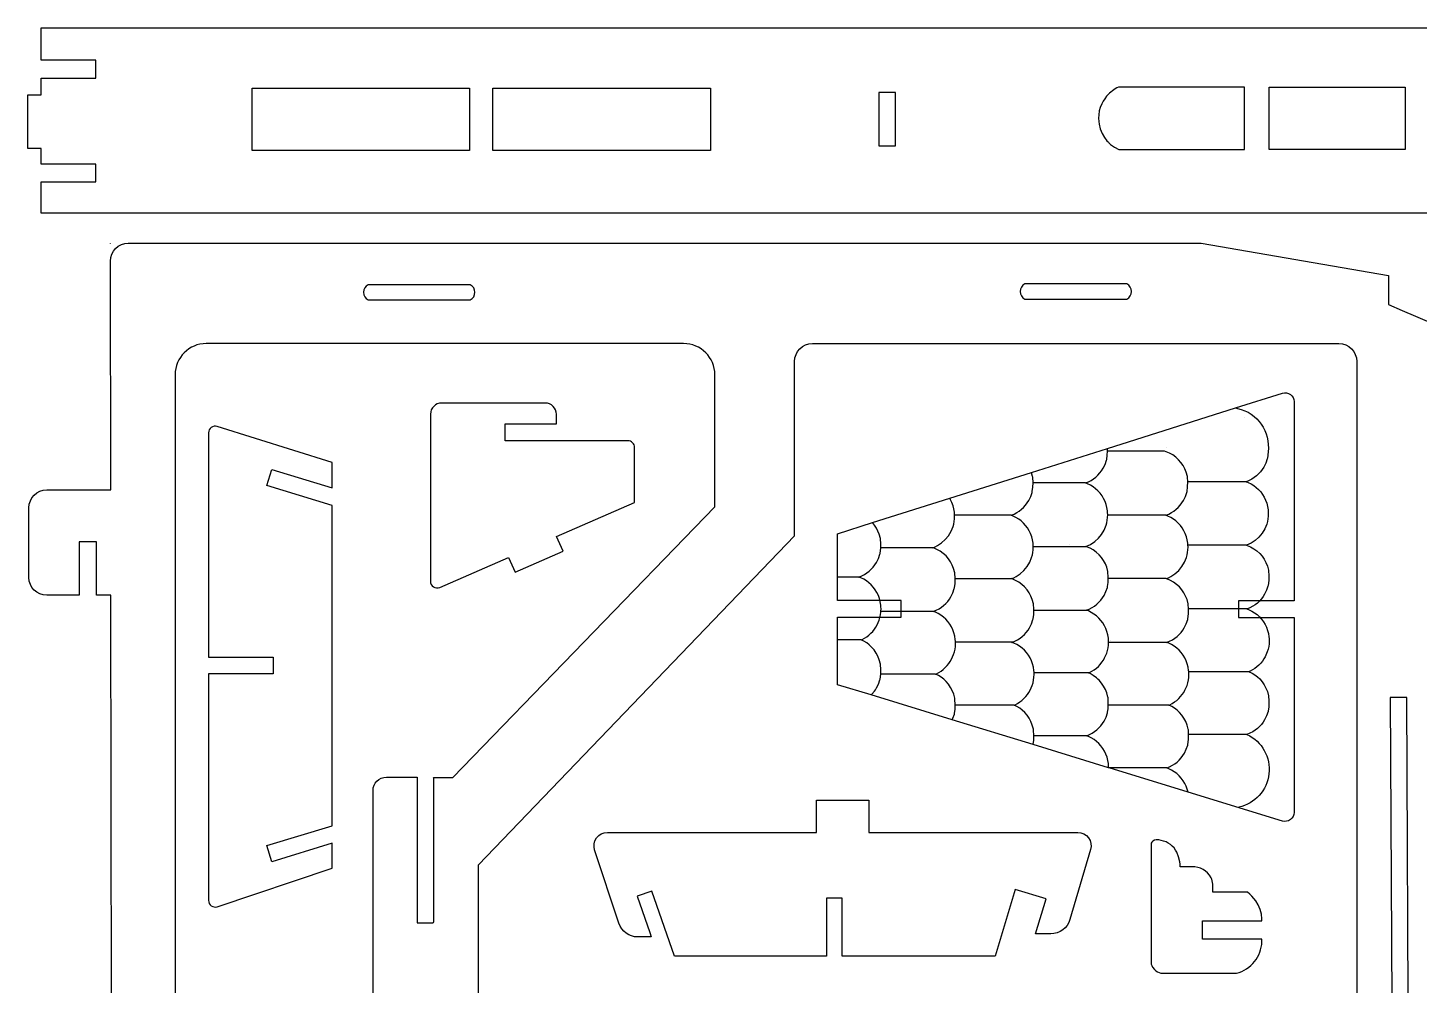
# Model space of a CAD drawing. Extents: x -9.9 to 7.5, y -1.8 to 9.2.
# Drawn here: x -9.89 to 0.62, y 1.97 to 9.19 of the extents above; entities that cross this region are included whole.
import ezdxf

# ---------------------------------------------------------------- set-up
doc = ezdxf.new("R2010")
doc.units = 0
doc.layers.add('Default_Layer', color=1, linetype='CONTINUOUS')

msp = doc.modelspace()

# ---------------------------------------------------------------- linework, layer by layer
at = {"layer": 'Default_Layer'}
for points in [[(1.41673778, 8.28280093), (1.41673778, 7.79382216), (-9.7856215, 7.79382216), (-9.7856215, 8.03011613), (-9.37290297, 8.03011613), (-9.37290297, 8.16488134), (-9.7856215, 8.16488134), (-9.7856215, 8.28280093), (-9.88669543, 8.28280093), (-9.88669543, 8.68709656), (-9.7856215, 8.68709656), (-9.7856215, 8.81343898), (-9.37290297, 8.81343898), (-9.37290297, 8.94820419), (-9.7856215, 8.94820419), (-9.7856215, 9.19292095), (1.41673778, 9.19292095), (1.41673778, 8.68709656), (1.67258113, 8.68709656), (1.67258113, 8.28280093), (1.41673778, 8.28280093)], [(-8.19370726, 8.26595526), (-8.19370726, 8.73763352), (-6.5512561, 8.73763352), (-6.5512561, 8.26595526), (-8.19370726, 8.26595526)], [(-6.37437675, 8.26595526), (-6.37437675, 8.73763352), (-4.73192559, 8.73763352), (-4.73192559, 8.26595526), (-6.37437675, 8.26595526)], [(-1.64715654, 8.27437809), (-0.69739171, 8.27437809), (-0.69739171, 8.74605635), (-1.64712036, 8.74605635), (-1.64893666, 8.74526529), (-1.66199843, 8.73891443), (-1.67467363, 8.73182895), (-1.6964076, 8.71732589), (-1.70781787, 8.70834557), (-1.71870827, 8.69874073), (-1.7239435, 8.69371022), (-1.72497787, 8.69268936), (-1.74022998, 8.6760738), (-1.75399034, 8.65818594), (-1.76614366, 8.63916935), (-1.77657464, 8.61916764), (-1.78716038, 8.5927489), (-1.79475696, 8.56531792), (-1.79933192, 8.53657887), (-1.80065562, 8.51021722), (-1.79952389, 8.48583309), (-1.79701625, 8.46678349), (-1.78797452, 8.43012614), (-1.77399095, 8.39590558), (-1.75524444, 8.3640428), (-1.73680129, 8.34036308), (-1.72607665, 8.32885946), (-1.7230011, 8.32580604), (-1.7092898, 8.31331919), (-1.67971929, 8.29168345), (-1.64715654, 8.27437809)], [(-0.51208949, 8.27437809), (-0.51208949, 8.74605635), (0.51549534, 8.74605635), (0.51549534, 8.27437809), (-0.51208949, 8.27437809)], [(-3.46007879, 8.30175226), (-3.3337364, 8.30175226), (-3.3337364, 8.70604794), (-3.46007879, 8.70604794), (-3.46007879, 8.30175226)], [(-7.31562761, 7.25311045), (-7.33075298, 7.2433953), (-7.34229185, 7.23006655), (-7.34965054, 7.21404623), (-7.35223536, 7.19625637), (-7.34965054, 7.1784665), (-7.34229185, 7.16244617), (-7.33075298, 7.14911742), (-7.31562761, 7.13940228), (-6.54493897, 7.13940228), (-6.53054258, 7.14954542), (-6.51962494, 7.16296252), (-6.51269852, 7.17881302), (-6.51027583, 7.19625637), (-6.51269852, 7.21369971), (-6.51962494, 7.22955021), (-6.53054258, 7.24296732), (-6.54493897, 7.25311045), (-7.31562761, 7.25311045)], [(-2.3566885, 7.25942758), (-2.37181387, 7.24971242), (-2.38335275, 7.23638366), (-2.39071145, 7.22036334), (-2.39329629, 7.20257349), (-2.39071145, 7.18478363), (-2.38335275, 7.1687633), (-2.37181387, 7.15543455), (-2.3566885, 7.14571941), (-1.5859999, 7.14571941), (-1.57160349, 7.15586254), (-1.56068583, 7.16927965), (-1.55375941, 7.18513015), (-1.55133671, 7.20257349), (-1.55375941, 7.22001682), (-1.56068583, 7.23586732), (-1.57160349, 7.24928444), (-1.5859999, 7.25942758), (-2.3566885, 7.25942758)], [(-3.77172335, 4.74310828), (-3.45093324, 4.74310828), (-3.29162227, 4.74310828), (-3.29162227, 4.78732894), (-3.29162227, 4.86945066), (-3.45092761, 4.86945066), (-3.77172335, 4.86945066), (-3.77172335, 5.04633082), (-3.77172335, 5.37411832), (-3.50777614, 5.45751531), (-2.92463893, 5.6417639), (-2.30703358, 5.83690304), (-1.73357767, 6.01809269), (-0.76631477, 6.32370992), (-0.41166336, 6.43576588), (-0.39606595, 6.4387332), (-0.38041602, 6.43800173), (-0.36535761, 6.43367749), (-0.3515347, 6.42586651), (-0.3399221, 6.41503916), (-0.33126197, 6.40198322), (-0.32584946, 6.38728083), (-0.32397971, 6.37151416), (-0.32397971, 4.86787141), (-0.58342696, 4.86787141), (-0.74477009, 4.86787141), (-0.74477009, 4.80628028), (-0.74477009, 4.74152899), (-0.58043192, 4.74152899), (-0.32397971, 4.74152899), (-0.32397971, 3.26967065), (-0.32583162, 3.25397836), (-0.33119425, 3.23933552), (-0.33977793, 3.22631664), (-0.35129297, 3.21549625), (-0.36501051, 3.20765368), (-0.37997198, 3.2032577), (-0.39554324, 3.20241708), (-0.41109009, 3.20524058), (-1.12463937, 3.42372144), (-1.7200435, 3.60602759), (-1.72468393, 3.60744846), (-2.29483189, 3.78202142), (-2.90540059, 3.96897079), (-3.51802579, 4.15654981), (-3.77172335, 4.23422921), (-3.77172335, 4.57261237), (-3.77172335, 4.74310828)], [(-6.25613082, 5.19510135), (-6.20641673, 5.08270436), (-5.8442304, 5.24290213), (-5.89312988, 5.35345746), (-5.3046778, 5.61016474), (-5.3046778, 6.02548355), (-5.30570453, 6.03566851), (-5.30864924, 6.04515482), (-5.31330872, 6.05373925), (-5.31947973, 6.06121858), (-5.32695907, 6.06738959), (-5.3355435, 6.07204907), (-5.3450298, 6.07499378), (-5.35521476, 6.07602051), (-6.28172566, 6.07602051), (-6.28172566, 6.20236289), (-5.89427563, 6.20236289), (-5.89427563, 6.2760626), (-5.89590901, 6.29257146), (-5.90068714, 6.30829537), (-5.908427, 6.32279249), (-5.91894555, 6.33562098), (-5.93177404, 6.34613953), (-5.94627116, 6.35387938), (-5.96199507, 6.35865751), (-5.97850393, 6.36029089), (-6.76182678, 6.36029089), (-6.77880171, 6.35857967), (-6.79461222, 6.35367181), (-6.8089196, 6.34590602), (-6.82138515, 6.33562099), (-6.83167017, 6.32315543), (-6.83943596, 6.30884805), (-6.84434382, 6.29303754), (-6.84605504, 6.2760626), (-6.84605504, 5.01493461), (-6.8444896, 5.00245034), (-6.83997611, 4.99090406), (-6.83278876, 4.98080305), (-6.82320177, 4.97265462), (-6.8118997, 4.96712551), (-6.79976744, 4.96457663), (-6.78737963, 4.96505644), (-6.77531087, 4.96861344), (-6.25613082, 5.19510135)], [(-7.58726376, 5.58796962), (-8.08121952, 5.73843105), (-8.044405, 5.85929083), (-7.58726376, 5.72004334), (-7.58726376, 5.9110322), (-8.45653282, 6.18374404), (-8.46822231, 6.18594484), (-8.47994634, 6.18537748), (-8.49122358, 6.18212195), (-8.50157273, 6.17625825), (-8.51026546, 6.16813889), (-8.51674745, 6.15835326), (-8.52079828, 6.14733666), (-8.52219753, 6.1355244), (-8.52219753, 4.44199224), (-8.03367358, 4.44199224), (-8.03367358, 4.31564986), (-8.52219753, 4.31564986), (-8.52219753, 2.60636199), (-8.5207682, 2.59442515), (-8.51663336, 2.5833092), (-8.51002275, 2.57346231), (-8.50116612, 2.56533267), (-8.49064049, 2.55952387), (-8.47920172, 2.55639085), (-8.46734781, 2.55600876), (-8.45557675, 2.55845275), (-7.58726376, 2.84995781), (-7.58726376, 3.0375988), (-8.044405, 2.89835127), (-8.08121952, 3.01921109), (-7.58726376, 3.16967248), (-7.58726376, 5.58796962)], [(-5.00351071, 2.18467486), (-5.17318553, 2.6758306), (-5.28464178, 2.63732691), (-5.19017301, 2.36386924), (-5.17928604, 2.32996862), (-5.27974323, 2.32996862), (-5.30387821, 2.33189417), (-5.32696718, 2.33750033), (-5.34865647, 2.3465313), (-5.36859243, 2.3587313), (-5.38642141, 2.37384455), (-5.40178973, 2.39161527), (-5.41434374, 2.41178768), (-5.42372979, 2.434106), (-5.60598559, 2.98688566), (-5.61074059, 3.01038442), (-5.60987487, 3.03402221), (-5.60354145, 3.05681217), (-5.59189335, 3.07776745), (-5.57563922, 3.09539143), (-5.55597852, 3.1085425), (-5.53380053, 3.11676631), (-5.50999458, 3.11960855), (-3.93175707, 3.11960855), (-3.93175707, 3.36387051), (-3.53588421, 3.36387051), (-3.53588421, 3.11960855), (-1.95728638, 3.11960855), (-1.93387131, 3.1168601), (-1.91200596, 3.10889846), (-1.89253963, 3.09614921), (-1.87632163, 3.07903793), (-1.8645069, 3.05863616), (-1.85779584, 3.03635515), (-1.85635595, 3.01312998), (-1.8603547, 2.98989574), (-2.01638775, 2.46178391), (-2.02534533, 2.43861582), (-2.03768925, 2.41762412), (-2.05304308, 2.39909013), (-2.07103036, 2.38329514), (-2.09127466, 2.37052047), (-2.11339954, 2.36104742), (-2.13702855, 2.35515729), (-2.16178526, 2.35313141), (-2.27588725, 2.35313141), (-2.19555517, 2.61685683), (-2.42921746, 2.68803154), (-2.58254244, 2.18467486), (-3.73803206, 2.18467486), (-3.73803206, 2.62266183), (-3.85595165, 2.62266183), (-3.85595165, 2.18467486), (-5.00351071, 2.18467486)], [(-1.23011861, 3.001689), (-1.24355651, 3.01564761), (-1.25830832, 3.02793954), (-1.27421802, 3.03849449), (-1.29112956, 3.04724218), (-1.30888691, 3.05411232), (-1.32733404, 3.05903462), (-1.3463149, 3.06193877), (-1.36567347, 3.0627545), (-1.37896876, 3.05996168), (-1.3907215, 3.05314718), (-1.39737056, 3.04596426), (-1.402795, 3.03781683), (-1.402795, 2.12812846), (-1.40204508, 2.12553633), (-1.39772418, 2.11399637), (-1.3920182, 2.10308591), (-1.37686953, 2.08372225), (-1.36674114, 2.07485954), (-1.35553238, 2.06741585), (-1.34343878, 2.06152142), (-1.33065588, 2.05730654), (-1.32588643, 2.05622678), (-0.85608424, 2.05622678), (-0.8402687, 2.05622678), (-0.83827318, 2.05622678), (-0.75810898, 2.05622678), (-0.73792835, 2.06235155), (-0.71855527, 2.0700118), (-0.70005171, 2.07913014), (-0.68247961, 2.08962919), (-0.66590093, 2.10143157), (-0.65037764, 2.1144599), (-0.63597168, 2.12863678), (-0.62274502, 2.14388484), (-0.6107596, 2.1601267), (-0.60007739, 2.17728496), (-0.59076035, 2.19528225), (-0.58287042, 2.21404118), (-0.57646956, 2.23348438), (-0.57161974, 2.25353444), (-0.56838291, 2.274114), (-0.56682101, 2.29514567), (-0.56682101, 2.31207854), (-1.01550922, 2.31207854), (-1.01550922, 2.45245336), (-0.56711861, 2.45245336), (-0.56721586, 2.46561072), (-0.57110333, 2.50233896), (-0.58018443, 2.53794314), (-0.59427716, 2.57187719), (-0.61319955, 2.60359502), (-0.62691089, 2.62147085), (-0.64211242, 2.63803894), (-0.65871141, 2.65320674), (-0.6766151, 2.66688166), (-0.69806304, 2.66688166), (-0.88312775, 2.66688166), (-0.90098251, 2.66688166), (-0.93847742, 2.66703206), (-0.93847742, 2.72847358), (-0.93931903, 2.7415759), (-0.94177467, 2.75417266), (-0.94574056, 2.7661595), (-0.95111293, 2.77743208), (-0.96289603, 2.79632801), (-0.97703928, 2.81308558), (-0.99325504, 2.82754099), (-1.01125565, 2.83953049), (-1.03075344, 2.84889029), (-1.05146077, 2.85545662), (-1.07308997, 2.85906572), (-1.09535339, 2.85955379), (-1.18346908, 2.85955379), (-1.18430492, 2.87863939), (-1.18662231, 2.89751371), (-1.19559316, 2.93429753), (-1.21016434, 2.96924329), (-1.21948217, 2.98582003), (-1.23011861, 3.001689)]]:
    msp.add_lwpolyline(points, close=True, dxfattribs=at)
for points in [[(-9.25599791, 1.78880206), (-9.26000051, 4.90945908), (-9.3686916, 4.90945908), (-9.3686916, 5.31375475), (-9.4992454, 5.31375475), (-9.4992454, 4.90945908), (-9.74350737, 4.90945908), (-9.77066726, 4.91219703), (-9.79596408, 4.9200496), (-9.81885589, 4.93247486), (-9.83880077, 4.9489309), (-9.85525681, 4.96887579), (-9.86768207, 4.99176761), (-9.87553464, 5.01706443), (-9.87827259, 5.04422433), (-9.87827259, 5.57065092), (-9.87553464, 5.59781083), (-9.86768207, 5.62310765), (-9.85525681, 5.64599946), (-9.83880077, 5.66594435), (-9.81885589, 5.68240039), (-9.79596408, 5.69482565), (-9.77066726, 5.70267822), (-9.74350737, 5.70541617), (-9.26102141, 5.70541617), (-9.26323582, 7.43187995), (-9.26065203, 7.45831893), (-9.25302709, 7.48350543), (-9.24065386, 7.50673047), (-9.2238252, 7.52728509), (-9.20329218, 7.54414008), (-9.18008304, 7.55654309), (-9.15490636, 7.56420033), (-9.12847072, 7.56681803), (-1.02563462, 7.56681803), (0.38915292, 7.32259875), (0.38915292, 7.10360528), (0.49311526, 7.05914769), (0.59222297, 7.01676613), (1.66942255, 6.55612161)], [(-9.26340625, 7.564755), (-9.26340625, 7.56681803)], [(-7.27983061, 1.81334867), (-7.27983061, 3.43546455), (-7.27777715, 3.45583447), (-7.27188772, 3.47480707), (-7.26256877, 3.49197593), (-7.25022673, 3.5069346), (-7.23526807, 3.51927663), (-7.21809921, 3.52859558), (-7.1991266, 3.53448501), (-7.17875669, 3.53653847), (-6.94712896, 3.53653847), (-6.94712896, 2.43735966), (-6.82920937, 2.43735966), (-6.82325354, 2.43982663), (-6.82078657, 2.44578249), (-6.82078657, 3.52811564), (-6.82325354, 3.53407146), (-6.67759852, 3.53407146), (-4.69823429, 5.57665269), (-4.69823429, 5.57665269), (-4.69823429, 6.57368908), (-4.6994519, 6.59780226), (-4.70302571, 6.62121889), (-4.70883715, 6.64382042), (-4.7167677, 6.6654883), (-4.7266988, 6.686104), (-4.73851191, 6.70554897), (-4.75208848, 6.72370466), (-4.76730997, 6.74045252), (-4.78405783, 6.75567401), (-4.80221352, 6.76925059), (-4.82165849, 6.7810637), (-4.84227419, 6.7909948), (-4.86394208, 6.79892535), (-4.88654362, 6.8047368), (-4.90996025, 6.8083106), (-4.93407344, 6.80952821), (-8.53904316, 6.80952821), (-8.56315635, 6.8083106), (-8.58657298, 6.8047368), (-8.60917451, 6.79892535), (-8.6308424, 6.7909948), (-8.65145811, 6.7810637), (-8.67090307, 6.76925059), (-8.68905876, 6.75567401), (-8.70580662, 6.74045252), (-8.72102811, 6.72370466), (-8.73460469, 6.70554897), (-8.7464178, 6.686104), (-8.7563489, 6.6654883), (-8.76427944, 6.64382042), (-8.77009089, 6.62121889), (-8.77366469, 6.59780226), (-8.7748823, 6.57368908), (-8.7748823, 1.81334867)], [(-6.48387351, 1.81407052), (-6.48387351, 2.87534662), (-6.48387351, 2.87534662), (-4.09600217, 5.35778695), (-4.09600217, 6.674763), (-4.09326422, 6.70192289), (-4.08541165, 6.7272197), (-4.07298639, 6.75011151), (-4.05653036, 6.77005639), (-4.03658548, 6.78651243), (-4.01369367, 6.79893769), (-3.98839685, 6.80679026), (-3.96123695, 6.80952821), (0.01433714, 6.80952821), (0.04149704, 6.80679026), (0.06679386, 6.79893769), (0.08968567, 6.78651243), (0.10963055, 6.77005639), (0.12608658, 6.75011151), (0.13851184, 6.7272197), (0.14636441, 6.70192289), (0.14910236, 6.674763), (0.14910236, 1.81334867)], [(-0.76631477, 6.32370992), (-0.75003434, 6.32028248), (-0.72251208, 6.31274363), (-0.69627495, 6.30279309), (-0.67142453, 6.29057638), (-0.64806236, 6.27623904), (-0.62629001, 6.2599266), (-0.60620904, 6.2417846), (-0.58792102, 6.22195856), (-0.5715275, 6.20059402), (-0.55713004, 6.17783651), (-0.5448302, 6.15383155), (-0.53472955, 6.12872469), (-0.52692964, 6.10266146), (-0.52153204, 6.07578738), (-0.51863831, 6.04824799), (-0.51835001, 6.02018883), (-0.5207687, 5.99175541), (-0.52586378, 5.94441385), (-0.5272698, 5.93884822), (-0.53797511, 5.90724606), (-0.55271606, 5.87731252), (-0.56428867, 5.85907662), (-0.57737016, 5.84189293), (-0.59187163, 5.82589123), (-0.60770416, 5.81120127), (-0.62464285, 5.7980329), (-0.64266624, 5.78639258), (-0.66387057, 5.77536455), (-0.66890498, 5.77312557), (-0.68619722, 5.76648246), (-0.68286167, 5.76531148), (-0.67033856, 5.7604416), (-0.64889526, 5.75009111), (-0.628586, 5.73767235), (-0.60957608, 5.72333772), (-0.59203081, 5.70723964), (-0.57593216, 5.6893272), (-0.56161457, 5.66996221), (-0.5491914, 5.6493293), (-0.53877598, 5.62761308), (-0.53025093, 5.60437896), (-0.52399697, 5.58043332), (-0.51999795, 5.5554464), (-0.51889941, 5.54265916), (-0.51840661, 5.52643109), (-0.51920356, 5.50587049), (-0.52155348, 5.48576344), (-0.525395, 5.46617344), (-0.53066677, 5.44716397), (-0.54525552, 5.41114061), (-0.56482878, 5.37820132), (-0.58889558, 5.34885407), (-0.61696497, 5.3236068), (-0.64854598, 5.30296748), (-0.66549992, 5.29453453), (-0.68314765, 5.28744405), (-0.67801076, 5.28573476), (-0.6519, 5.27481709), (-0.6272779, 5.2608887), (-0.60442638, 5.24420209), (-0.58362739, 5.22500977), (-0.56536312, 5.20386727), (-0.54954204, 5.18084078), (-0.53633213, 5.15622144), (-0.52590137, 5.13030038), (-0.5171998, 5.09796904), (-0.51638338, 5.09370841), (-0.51410185, 5.05896507), (-0.51505773, 5.0214597), (-0.51954665, 4.98421166), (-0.52095271, 4.97864603), (-0.53165799, 4.94704391), (-0.54639897, 4.91711038), (-0.55797158, 4.89887445), (-0.57105306, 4.88169076), (-0.58555451, 4.86568905), (-0.60138703, 4.85099909), (-0.61832574, 4.83783073), (-0.63634912, 4.82619039), (-0.65755344, 4.8151624), (-0.67510785, 4.80799937), (-0.67988009, 4.80628028), (-0.66402144, 4.80023941), (-0.64257814, 4.78988894), (-0.62226887, 4.77747018), (-0.60325895, 4.76313555), (-0.58571369, 4.74703746), (-0.56961503, 4.72912504), (-0.55529744, 4.70976007), (-0.54287427, 4.68912716), (-0.53245885, 4.66741094), (-0.52393381, 4.6441768), (-0.51767984, 4.62023114), (-0.51368083, 4.59524422), (-0.51258228, 4.58245697), (-0.51208949, 4.56622895), (-0.51321039, 4.54179608), (-0.51569334, 4.52272049), (-0.52006168, 4.50196087), (-0.52611441, 4.48162975), (-0.54154297, 4.44583983), (-0.55125785, 4.42893182), (-0.56224255, 4.41281874), (-0.57497598, 4.39698044), (-0.58894511, 4.38222138), (-0.6040004, 4.36870874), (-0.62010935, 4.35647178), (-0.63719619, 4.34560107), (-0.65512947, 4.33619127), (-0.66337703, 4.33256182), (-0.64137267, 4.32189271), (-0.6205771, 4.3090377), (-0.60116828, 4.29416477), (-0.58332416, 4.27744187), (-0.56505989, 4.25629936), (-0.54923881, 4.23327286), (-0.5360289, 4.20865351), (-0.52559815, 4.18273244), (-0.51689657, 4.15040111), (-0.51608016, 4.14614048), (-0.514026, 4.11873338), (-0.51387039, 4.09128259), (-0.51561048, 4.06388655), (-0.51924342, 4.03664373), (-0.52064949, 4.0310781), (-0.5313548, 3.99947598), (-0.54609574, 3.96954244), (-0.55766835, 3.95130652), (-0.57074983, 3.93412282), (-0.58525128, 3.91812112), (-0.60108381, 3.90343116), (-0.61802252, 3.8902628), (-0.63604593, 3.87862246), (-0.65725026, 3.86759447), (-0.67957687, 3.85871239), (-0.65888993, 3.847976), (-0.63934314, 3.83577615), (-0.62098677, 3.82220276), (-0.60387108, 3.80734576), (-0.58804634, 3.7912951), (-0.57356281, 3.7741407), (-0.56047076, 3.7559725), (-0.54882046, 3.73688042), (-0.53866218, 3.7169544), (-0.53004617, 3.69628438), (-0.52302271, 3.67496028), (-0.51764207, 3.65307205), (-0.5139545, 3.6307096), (-0.51201028, 3.60796288), (-0.51185968, 3.58492181), (-0.51355295, 3.56167634), (-0.5170839, 3.5386383), (-0.52236677, 3.51621054), (-0.52933251, 3.49446953), (-0.53791208, 3.47349173), (-0.54803642, 3.45335361), (-0.5596365, 3.43413163), (-0.57264325, 3.41590227), (-0.58698763, 3.39874197), (-0.6026006, 3.38272722), (-0.61941309, 3.36793447), (-0.63735608, 3.35444019), (-0.65636049, 3.34232085), (-0.6763573, 3.33165291), (-0.69727744, 3.32251283), (-0.71905187, 3.31497708), (-0.74161154, 3.30912213)], [(-0.69625718, 6.24976131), (-0.69627234, 6.24976584)], [(-0.69625718, 6.24976131), (-0.69627234, 6.24976584)], [(-1.72468393, 3.60744846), (-1.7246733, 3.60918535), (-1.7251661, 3.62541337), (-1.7262646, 3.63820062), (-1.73026366, 3.66318754), (-1.73651762, 3.68713318), (-1.74504267, 3.7103673), (-1.75545807, 3.73208353), (-1.76788125, 3.75271645), (-1.78219884, 3.77208142), (-1.79829751, 3.78999386), (-1.81584275, 3.80609195), (-1.83485267, 3.82042658), (-1.85516193, 3.83284534), (-1.87660521, 3.84319581), (-1.89246387, 3.84923668), (-1.87013726, 3.8581188), (-1.84893293, 3.86914679), (-1.83090953, 3.88078712), (-1.81397081, 3.89395549), (-1.7981383, 3.90864545), (-1.78363685, 3.92464715), (-1.77055536, 3.94183084), (-1.75898275, 3.96006674), (-1.74424181, 3.99000027), (-1.73353649, 4.02160243), (-1.73213043, 4.02716806), (-1.72864792, 4.05290986), (-1.7268548, 4.07882419), (-1.72685644, 4.10778301), (-1.7289672, 4.13666481), (-1.72978362, 4.14092544), (-1.73848519, 4.17325678), (-1.74891593, 4.19917784), (-1.76212583, 4.22379718), (-1.77794692, 4.24682367), (-1.79621117, 4.26796617), (-1.8049242, 4.27655089), (-1.81639884, 4.2866536), (-1.84110904, 4.30462888), (-1.86511978, 4.31803966), (-1.87434242, 4.32225246), (-1.87626407, 4.32308616), (-1.86801647, 4.32671561), (-1.8500832, 4.33612539), (-1.8329964, 4.34699607), (-1.81688741, 4.35923305), (-1.80183211, 4.37274568), (-1.787863, 4.38750477), (-1.77512956, 4.40334307), (-1.76414486, 4.41945613), (-1.75442998, 4.43636414), (-1.73900145, 4.47215404), (-1.7329487, 4.49248518), (-1.72858035, 4.51324482), (-1.7260974, 4.53232037), (-1.72497653, 4.55675324), (-1.72546929, 4.57298131), (-1.72656783, 4.58576855), (-1.73056685, 4.61075547), (-1.73682082, 4.63470111), (-1.7453459, 4.65793523), (-1.7557613, 4.67965147), (-1.76818447, 4.70028438), (-1.78250207, 4.71964936), (-1.79860074, 4.73756179), (-1.81614598, 4.75365989), (-1.8351559, 4.76799451), (-1.85546516, 4.78041327), (-1.87690844, 4.79076375), (-1.8927671, 4.79680461), (-1.8879949, 4.79852371), (-1.87044049, 4.8056867), (-1.84923616, 4.81671473), (-1.83121275, 4.82835505), (-1.81427404, 4.84152342), (-1.79844153, 4.85621338), (-1.78394008, 4.87221508), (-1.77085859, 4.88939877), (-1.75928598, 4.90763467), (-1.74454503, 4.93756821), (-1.73383972, 4.96917037), (-1.73243366, 4.974736), (-1.72854787, 5.00464333), (-1.72694161, 5.03475925), (-1.72698889, 5.04948941), (-1.72927043, 5.08423275), (-1.73008681, 5.08849338), (-1.73878842, 5.12082471), (-1.74921915, 5.14674577), (-1.76242906, 5.1713651), (-1.77825014, 5.19439159), (-1.7965144, 5.2155341), (-1.81731339, 5.23472642), (-1.8401649, 5.25141302), (-1.86478701, 5.26534141), (-1.89089777, 5.27625909), (-1.89603466, 5.27796834), (-1.87843256, 5.28506125), (-1.86142608, 5.29347932), (-1.82984868, 5.31412688), (-1.80171473, 5.3394527), (-1.77771405, 5.36872439), (-1.75802173, 5.40191223), (-1.74355287, 5.437688), (-1.7382563, 5.45681275), (-1.73443756, 5.47628732), (-1.73208311, 5.49639421), (-1.73129366, 5.51695542), (-1.73178641, 5.53318345), (-1.73288496, 5.54597073), (-1.73688397, 5.57095766), (-1.74313794, 5.59490328), (-1.75166299, 5.61813741), (-1.76207841, 5.63985363), (-1.77450159, 5.66048654), (-1.78881918, 5.67985152), (-1.80491782, 5.69776393), (-1.82246308, 5.71386203), (-1.841473, 5.72819667), (-1.86178227, 5.74061543), (-1.88322557, 5.75096589), (-1.89574868, 5.75583581), (-1.89908423, 5.75700679), (-1.87675762, 5.76588888), (-1.85555329, 5.77691691), (-1.83752988, 5.78855723), (-1.82059117, 5.8017256), (-1.80475864, 5.81641555), (-1.79025719, 5.83241725), (-1.77717571, 5.84960095), (-1.7656031, 5.86783685), (-1.75086216, 5.89777039), (-1.74015685, 5.92937251), (-1.73875078, 5.93493818), (-1.73476982, 5.96590114), (-1.73323189, 5.99708108), (-1.73357767, 6.01809269)], [(-1.30271584, 5.99708108), (-1.73323189, 5.99708108)], [(-1.12463937, 3.42372144), (-1.13065397, 3.44574927), (-1.13859917, 3.46715821), (-1.14901457, 3.48887443), (-1.16143774, 3.50950734), (-1.17575534, 3.52887231), (-1.191854, 3.54678473), (-1.20939925, 3.56288283), (-1.22840917, 3.57721747), (-1.24871843, 3.58963622), (-1.27016171, 3.59998669), (-1.28602037, 3.60602759), (-1.26369376, 3.61490968), (-1.24248943, 3.6259377), (-1.22446602, 3.63757803), (-1.20752731, 3.6507464), (-1.1916948, 3.66543636), (-1.17719335, 3.68143806), (-1.16411186, 3.69862175), (-1.15253925, 3.71685765), (-1.1377983, 3.74679119), (-1.12709299, 3.77839335), (-1.12568693, 3.78395897), (-1.12119803, 3.82120701), (-1.12024216, 3.85871239), (-1.1225237, 3.89345573), (-1.12334008, 3.89771635), (-1.13204169, 3.93004765), (-1.14247242, 3.95596873), (-1.15568233, 3.98058808), (-1.17150341, 4.00361457), (-1.18976767, 4.02475708), (-1.20761178, 4.04147999), (-1.2270206, 4.05635292), (-1.24781617, 4.06920792), (-1.26982053, 4.07987703), (-1.2676751, 4.08078939), (-1.26157297, 4.08350652), (-1.2436397, 4.09291628), (-1.2265529, 4.10378699), (-1.21044391, 4.11602395), (-1.19538861, 4.12953659), (-1.1814195, 4.14429566), (-1.16868605, 4.16013394), (-1.15770136, 4.17624702), (-1.14798648, 4.19315503), (-1.13255795, 4.22894495), (-1.1265052, 4.24927609), (-1.12213685, 4.27003569), (-1.1196539, 4.28911128), (-1.11853303, 4.31354415), (-1.11902579, 4.32977218), (-1.11924945, 4.33297367), (-1.12012433, 4.34255946), (-1.12412334, 4.36754638), (-1.13037731, 4.39149203), (-1.13890236, 4.41472614), (-1.14931778, 4.43644236), (-1.16174096, 4.45707527), (-1.17605855, 4.47644025), (-1.19215719, 4.49435266), (-1.20970246, 4.51045076), (-1.22871238, 4.5247854), (-1.24902164, 4.53720416), (-1.27046494, 4.54755462), (-1.2863236, 4.55359552), (-1.28155139, 4.55531458), (-1.26399699, 4.56247761), (-1.24279266, 4.57350564), (-1.22476925, 4.58514596), (-1.20783054, 4.59831433), (-1.19199801, 4.61300428), (-1.17749656, 4.62900598), (-1.16441508, 4.64618967), (-1.15284247, 4.66442558), (-1.13810153, 4.69435912), (-1.12739622, 4.72596124), (-1.12599015, 4.73152691), (-1.12150126, 4.76877493), (-1.12054539, 4.80628028), (-1.12282689, 4.84102362), (-1.1236433, 4.84528425), (-1.13234488, 4.87761558), (-1.14277563, 4.90353666), (-1.15598554, 4.92815601), (-1.17180662, 4.9511825), (-1.19007089, 4.97232501), (-1.21086989, 4.99151733), (-1.2337214, 5.00820393), (-1.2583435, 5.0221323), (-1.28445427, 5.03304996), (-1.28959116, 5.03475925), (-1.27194342, 5.04184973), (-1.25498948, 5.05028268), (-1.22340847, 5.07092201), (-1.19533909, 5.09616929), (-1.17127228, 5.12551655), (-1.15169903, 5.15845584), (-1.13711027, 5.1944792), (-1.13183851, 5.21348868), (-1.12799698, 5.23307869), (-1.12564706, 5.25318574), (-1.12485012, 5.27374633), (-1.12534291, 5.28997436), (-1.12644145, 5.3027616), (-1.13044047, 5.32774853), (-1.13669443, 5.35169419), (-1.14521948, 5.37492832), (-1.1556349, 5.39664454), (-1.16805807, 5.41727745), (-1.18237566, 5.43664243), (-1.19847432, 5.45455484), (-1.21601958, 5.47065294), (-1.2350295, 5.48498757), (-1.25533876, 5.49740632), (-1.27678206, 5.5077568), (-1.28930517, 5.51262672), (-1.29264072, 5.51379767), (-1.27031407, 5.52267979), (-1.24910974, 5.53370778), (-1.23108637, 5.54534812), (-1.21414766, 5.55851648), (-1.19831514, 5.57320644), (-1.18381369, 5.58920814), (-1.17073221, 5.60639184), (-1.1591596, 5.62462776), (-1.14441862, 5.6545613), (-1.13371334, 5.68616342), (-1.13230728, 5.69172905), (-1.12781836, 5.72897709), (-1.12686248, 5.76648246), (-1.12914401, 5.8012258), (-1.12996043, 5.80548643), (-1.138662, 5.83781776), (-1.14909275, 5.86373883), (-1.16230266, 5.88835817), (-1.17812375, 5.91138466), (-1.19638802, 5.93252716), (-1.21718701, 5.95171948), (-1.24003853, 5.96840609), (-1.26466063, 5.98233448), (-1.29077139, 5.99325214), (-1.30271584, 5.99708108)], [(-1.2874949, 6.02548355), (-1.28698954, 6.02548355)], [(-2.29483189, 3.78202142), (-2.29435414, 3.78395897), (-2.29023758, 3.81648351), (-2.28881626, 3.84923668), (-2.29119087, 3.89345573), (-2.29200729, 3.89771635), (-2.30070886, 3.93004765), (-2.31113959, 3.95596873), (-2.3243495, 3.98058808), (-2.34017058, 4.00361457), (-2.35843484, 4.02475708), (-2.37627897, 4.04147999), (-2.39568779, 4.05635292), (-2.41648337, 4.06920792), (-2.43848774, 4.07987703), (-2.43024014, 4.08350652), (-2.41230687, 4.09291628), (-2.39522007, 4.10378699), (-2.3791111, 4.11602395), (-2.36405582, 4.12953659), (-2.35008667, 4.14429566), (-2.33735322, 4.16013394), (-2.32636853, 4.17624702), (-2.31665365, 4.19315503), (-2.30122512, 4.22894495), (-2.29517237, 4.24927609), (-2.29080402, 4.27003569), (-2.28832107, 4.28911128), (-2.2872002, 4.31354415), (-2.28769299, 4.32977218), (-2.2887915, 4.34255946), (-2.29279055, 4.36754638), (-2.2990445, 4.39149203), (-2.30756957, 4.41472614), (-2.31798497, 4.43644236), (-2.33040814, 4.45707527), (-2.34472574, 4.47644025), (-2.3608244, 4.49435266), (-2.37836965, 4.51045076), (-2.39737956, 4.5247854), (-2.41768883, 4.53720416), (-2.43913211, 4.54755462), (-2.45499077, 4.55359552), (-2.45021856, 4.55531458), (-2.43266416, 4.56247761), (-2.41145983, 4.57350564), (-2.39343642, 4.58514596), (-2.37649771, 4.59831433), (-2.3606652, 4.61300428), (-2.34616374, 4.62900598), (-2.33308226, 4.64618967), (-2.32150964, 4.66442558), (-2.3067687, 4.69435912), (-2.29606339, 4.72596124), (-2.29465732, 4.73152691), (-2.2905408, 4.76405144), (-2.28911949, 4.79680461), (-2.28921256, 4.80628028), (-2.2914941, 4.84102362), (-2.29231047, 4.84528425), (-2.30101209, 4.87761558), (-2.31144282, 4.90353666), (-2.32465273, 4.92815601), (-2.34047381, 4.9511825), (-2.35873806, 4.97232501), (-2.37953706, 4.99151733), (-2.40238857, 5.00820393), (-2.42701067, 5.0221323), (-2.45312144, 5.03304996), (-2.45825837, 5.03475925), (-2.44061062, 5.04184973), (-2.42365668, 5.05028268), (-2.39207567, 5.07092201), (-2.36400628, 5.09616929), (-2.33993948, 5.12551655), (-2.32036622, 5.15845584), (-2.30577747, 5.1944792), (-2.30050571, 5.21348868), (-2.29666419, 5.23307869), (-2.29431427, 5.25318574), (-2.29351732, 5.27374633), (-2.29358236, 5.27795854), (-2.29401008, 5.28997436), (-2.29510862, 5.3027616), (-2.29910764, 5.32774853), (-2.30536161, 5.35169419), (-2.31388669, 5.37492832), (-2.32430209, 5.39664454), (-2.33672527, 5.41727745), (-2.35104286, 5.43664243), (-2.36714153, 5.45455484), (-2.38468677, 5.47065294), (-2.40369668, 5.48498757), (-2.42400593, 5.49740632), (-2.44544923, 5.5077568), (-2.45797234, 5.51262672), (-2.46130789, 5.51379767), (-2.43898128, 5.52267979), (-2.41777695, 5.53370778), (-2.39975355, 5.54534812), (-2.38281483, 5.55851648), (-2.36698232, 5.57320644), (-2.35248087, 5.58920814), (-2.33939938, 5.60639184), (-2.32782677, 5.62462776), (-2.31308583, 5.6545613), (-2.30238051, 5.68616342), (-2.30097445, 5.69172905), (-2.29685795, 5.72425318), (-2.29543662, 5.75700597), (-2.29781122, 5.8012258), (-2.2986276, 5.80548643), (-2.30604118, 5.83383213), (-2.30703358, 5.83690304)], [(-1.8990819, 5.75700597), (-2.29543662, 5.75700597)], [(-0.68619722, 5.76648246), (-1.12686248, 5.76648246)], [(-2.90540059, 3.96897079), (-2.90027473, 3.98052461), (-2.88956945, 4.01212677), (-2.88816339, 4.0176924), (-2.88418057, 4.04867615), (-2.88264406, 4.07987703), (-2.88500012, 4.12718915), (-2.88581654, 4.13144978), (-2.89451811, 4.16378107), (-2.90494885, 4.18970215), (-2.91815876, 4.2143215), (-2.93397985, 4.23734799), (-2.95224413, 4.2584905), (-2.97008824, 4.27521342), (-2.98949705, 4.29008635), (-3.01029262, 4.30294134), (-3.03229699, 4.31361045), (-3.02404939, 4.31723994), (-3.00611615, 4.3266497), (-2.98902932, 4.33752041), (-2.97292037, 4.34975737), (-2.95786507, 4.36327001), (-2.94389593, 4.37802908), (-2.93116252, 4.39386736), (-2.92017782, 4.40998045), (-2.91046293, 4.42688847), (-2.89503437, 4.46267837), (-2.88898164, 4.48300951), (-2.88461331, 4.50376912), (-2.88213036, 4.5228447), (-2.88100945, 4.54727757), (-2.88116658, 4.55531458), (-2.88150225, 4.5635056), (-2.88260075, 4.57629288), (-2.88659981, 4.60127981), (-2.89285377, 4.62522545), (-2.90137882, 4.64845956), (-2.91179424, 4.67017578), (-2.92421741, 4.69080869), (-2.938535, 4.71017367), (-2.95463366, 4.72808608), (-2.97217892, 4.74418418), (-2.99118883, 4.75851882), (-3.01149808, 4.77093758), (-3.03294136, 4.78128804), (-3.04880006, 4.78732894), (-3.04402782, 4.789048), (-3.02647341, 4.79621103), (-3.00526908, 4.80723906), (-2.98724569, 4.81887938), (-2.970307, 4.83204775), (-2.95447447, 4.84673771), (-2.939973, 4.86273942), (-2.92689151, 4.8799231), (-2.9153189, 4.898159), (-2.90057795, 4.92809254), (-2.88987264, 4.95969466), (-2.88846662, 4.96526033), (-2.88424586, 4.99903649), (-2.88293142, 5.03304996), (-2.88302181, 5.04001374), (-2.88530335, 5.07475704), (-2.88611977, 5.07901767), (-2.89482134, 5.111349), (-2.90525207, 5.13727008), (-2.91846198, 5.16188943), (-2.93428306, 5.18491592), (-2.95254732, 5.20605843), (-2.97334633, 5.22525075), (-2.99619786, 5.24193735), (-3.02081996, 5.25586572), (-3.04693073, 5.26678338), (-3.05206762, 5.26849267), (-3.03441988, 5.27558315), (-3.01746593, 5.2840161), (-2.98588492, 5.30465544), (-2.95781553, 5.32990271), (-2.93374873, 5.35924997), (-2.91417548, 5.39218926), (-2.89958673, 5.42821262), (-2.89431497, 5.4472221), (-2.89047344, 5.46681211), (-2.88812352, 5.48691916), (-2.88732658, 5.50747975), (-2.88781937, 5.52370778), (-2.88891788, 5.53649502), (-2.89291693, 5.56148199), (-2.8991709, 5.58542761), (-2.90769594, 5.60866174), (-2.9181076, 5.63038001), (-2.92463893, 5.6417639)], [(-2.46130789, 5.51379767), (-2.88745988, 5.51379767)], [(-1.29298332, 5.51386318), (-1.73132366, 5.51386318)], [(-3.51802579, 4.15654981), (-3.51263957, 4.16205256), (-3.49354445, 4.18478213), (-3.48577166, 4.19582098), (-3.47723933, 4.20959299), (-3.46249839, 4.23952653), (-3.45179312, 4.27112865), (-3.45038705, 4.27669428), (-3.44592245, 4.31361045), (-3.44491216, 4.34993052), (-3.44722379, 4.38619103), (-3.4480402, 4.39045166), (-3.45674178, 4.42278299), (-3.46717253, 4.44870405), (-3.48038244, 4.4733234), (-3.49620352, 4.49634989), (-3.51446779, 4.51749238), (-3.5323119, 4.5342153), (-3.55172072, 4.54908825), (-3.57251629, 4.56194325), (-3.59452066, 4.57261237), (-3.58627306, 4.57624182), (-3.56833982, 4.58565161), (-3.55125299, 4.59652229), (-3.53514403, 4.60875928), (-3.52008874, 4.62227193), (-3.50611961, 4.63703099), (-3.49338618, 4.65286928), (-3.48240149, 4.66898236), (-3.4726866, 4.68589037), (-3.45725804, 4.72168026), (-3.45120531, 4.74201141), (-3.44683698, 4.76277104), (-3.44435402, 4.78184658), (-3.443823, 4.78845249), (-3.44323312, 4.80627949), (-3.44372591, 4.82250752), (-3.44482442, 4.83529476), (-3.44882347, 4.86028169), (-3.45507744, 4.88422734), (-3.46360249, 4.90746144), (-3.4740179, 4.92917768), (-3.48644108, 4.94981061), (-3.50075866, 4.96917559), (-3.51685732, 4.987088), (-3.53440259, 5.0031861), (-3.5534125, 5.01752073), (-3.57372177, 5.02993948), (-3.59516507, 5.04028996), (-3.61102373, 5.04633082), (-3.60625148, 5.04804992), (-3.58869708, 5.05521295), (-3.56749275, 5.06624094), (-3.54946936, 5.07788128), (-3.53253067, 5.09104964), (-3.51669813, 5.1057396), (-3.50219667, 5.1217413), (-3.48911518, 5.138925), (-3.47754256, 5.15716092), (-3.46280162, 5.18709442), (-3.45209631, 5.21869658), (-3.45069028, 5.22426221), (-3.44575454, 5.26849267), (-3.44524548, 5.29901562), (-3.44752702, 5.33375896), (-3.44834343, 5.33801959), (-3.45704501, 5.37035092), (-3.46639748, 5.39393715), (-3.47805402, 5.41647206), (-3.49188883, 5.4377375), (-3.50777614, 5.45751531)], [(-3.05206762, 5.26849267), (-3.44575454, 5.26849267)], [(-2.29358236, 5.27795854), (-1.89600521, 5.27795854)], [(-2.02306819, 5.28953287), (-2.02309023, 5.28953913)], [(-0.68314765, 5.28744405), (-1.12522295, 5.28744405)], [(-3.61102373, 5.04633082), (-3.77172335, 5.04633082)], [(-2.45312144, 5.03304996), (-2.88293142, 5.03304996)], [(-1.28959116, 5.03475925), (-1.72694161, 5.03475925)], [(-3.04880006, 4.78732894), (-3.44390127, 4.78732894)], [(-2.28911949, 4.79680461), (-1.8927671, 4.79680461), (-1.88013285, 4.79680461), (-1.88003179, 4.79680461)], [(-0.67356297, 4.80628028), (-1.12054539, 4.80628028)], [(-3.59452066, 4.57261237), (-3.77172335, 4.57261237)], [(-2.45021856, 4.55531458), (-2.88116658, 4.55531458)], [(-1.28456049, 4.553661), (-1.28614179, 4.553661), (-1.72502492, 4.553661)], [(-1.71236413, 4.56557091), (-1.7123463, 4.56557091)], [(-3.03229699, 4.31361045), (-3.44592245, 4.31361045)], [(-1.87146939, 4.32301982), (-1.87611116, 4.32301982), (-2.28740591, 4.32301982)], [(-1.8836958, 4.32499395), (-1.8837088, 4.32499395)], [(-0.66337703, 4.33256182), (-1.11921862, 4.33256182)], [(0.5407638, 1.30027814), (0.52812955, 4.13877052), (0.40178717, 4.13877052), (0.42349952, -0.00104847)], [(-2.43848774, 4.07987703), (-2.88264406, 4.07987703)], [(-1.26876769, 4.07882419), (-1.7268548, 4.07882419)], [(-1.89246387, 3.84923668), (-2.28881626, 3.84923668)], [(-0.67957687, 3.85871239), (-1.12024216, 3.85871239)], [(-1.28602037, 3.60602759), (-1.7200435, 3.60602759)]]:
    msp.add_lwpolyline(points, dxfattribs=at)

doc.saveas('drawing.dxf')
